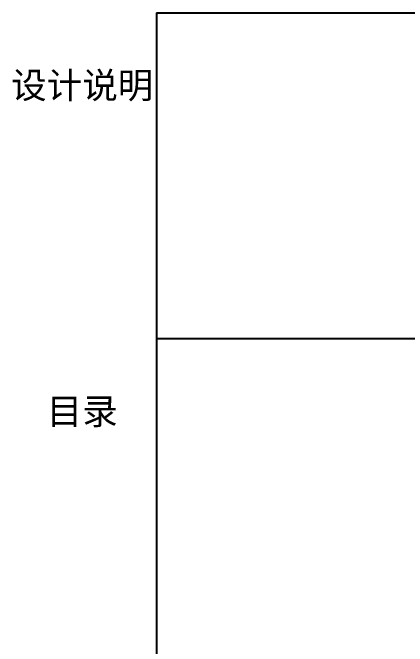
# Model space of a CAD drawing. Extents: x -40040 to 35635, y -182662 to -38118.
# Drawn here: x -40040 to -9754, y -86717 to -38120 of the extents above; entities that cross this region are included whole.
import ezdxf
from ezdxf.enums import TextEntityAlignment as Align

# ---------------------------------------------------------------- set-up
doc = ezdxf.new("R2010")
doc.units = 0
doc.header["$LTSCALE"] = 1000
doc.header["$MEASUREMENT"] = 0
doc.layers.add('A-FURN-PATT-251', color=251, linetype='Continuous')
doc.layers.add('CABR-TK', color=4, linetype='Continuous')
doc.styles.add('BOUNDARY2', font='', dxfattribs={"height": 6})
doc.styles.get('BOUNDARY2').set_extended_font_data('黑体')

msp = doc.modelspace()

# ---------------------------------------------------------------- linework, layer by layer
at = {"layer": 'A-FURN-PATT-251'}
for p, q in [((-28997.1, -38120.4), (-28997.1, -182662.1)), ((-28997.1, -38120.4), (35635.1, -38120.4)), ((-28997.1, -63120.4), (35635.1, -63120.4))]:
    msp.add_line(p, q, dxfattribs=at)

# ---------------------------------------------------------------- texts
at = {"layer": 'CABR-TK', "style": 'BOUNDARY2'}
for s, p in [('设计说明', (-34701.6, -44689.9)), ('目录', (-34701.6, -69689.9))]:
    msp.add_text(s, height=2000, dxfattribs=at).set_placement(p, align=Align.CENTER)

doc.saveas('drawing.dxf')
